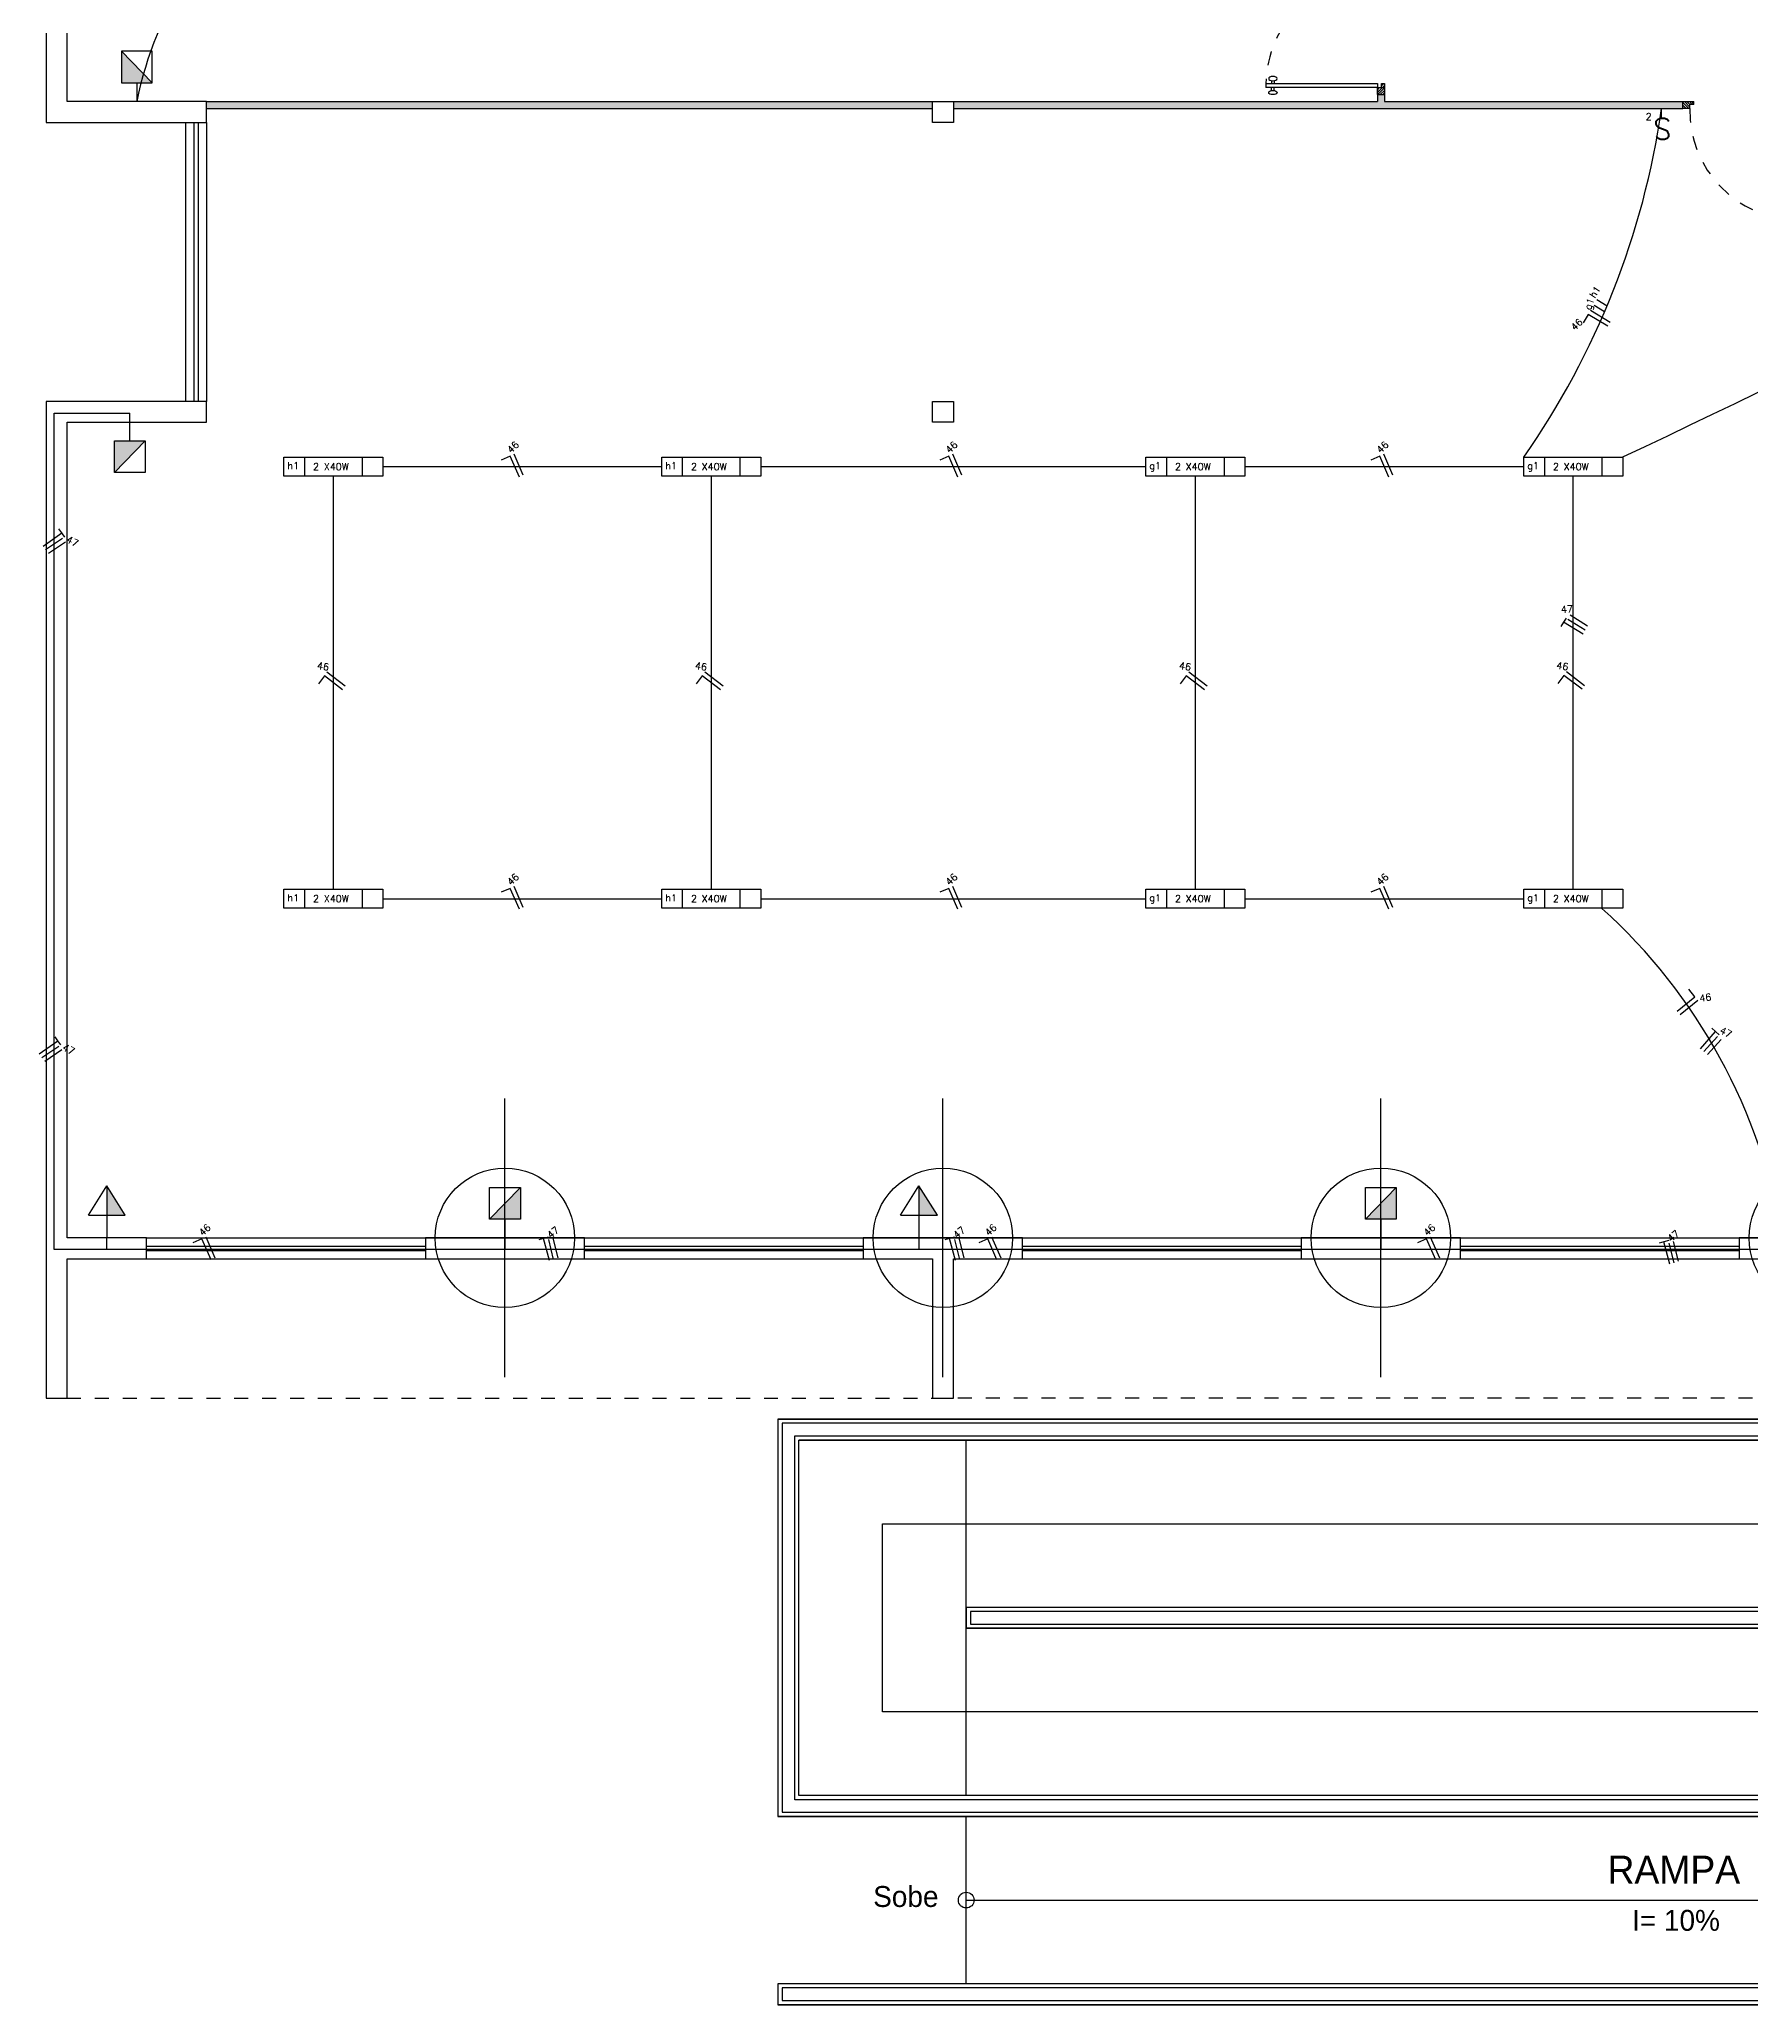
# Model space of a CAD drawing. Header units: millimetres. Extents: x 820 to 987, y 393 to 526.
# Drawn here: x 861.33 to 873.62, y 415.32 to 429.42 of the extents above; entities that cross this region are included whole.
import ezdxf

# ---------------------------------------------------------------- set-up
doc = ezdxf.new("R2010")
doc.units = ezdxf.units.MM
doc.header["$PDMODE"] = 34
doc.linetypes.add('ACAD_ISO03W100', pattern=[30, 12, -18])
for name, color, linetype in [('can01', 1, 'Continuous'), ('can02', 2, 'Continuous'), ('can03', 3, 'Continuous'), ('pena 01', 1, 'Continuous'), ('pena01', 1, 'Continuous'), ('pena02', 2, 'Continuous'), ('pena03', 3, 'Continuous'), ('pena04', 4, 'Continuous')]:
    doc.layers.add(name, color=color, linetype=linetype)
doc.styles.add('ROMANS', font='romans', dxfattribs={"height": 0.18})
doc.styles.get("Standard").update_dxf_attribs({"font": 'ERASLGHT.TTF'})

msp = doc.modelspace()

# ---------------------------------------------------------------- hatches: boundary and pattern name
at = {"layer": 'can02'}
for points in [[(861.922, 429.107), (862.142, 429.107), (861.922, 429.335)], [(861.872, 426.312), (862.093, 426.54), (861.872, 426.54)], [(861.95, 420.986), (861.817, 421.196), (861.817, 420.986)], [(864.784, 421.185), (864.563, 420.957), (864.784, 420.957)], [(867.776, 420.986), (867.643, 421.196), (867.643, 420.986)], [(871.067, 421.185), (870.847, 420.957), (871.067, 420.957)]]:
    msp.add_hatch(color=256, dxfattribs=at).paths.add_polyline_path(points)
at = {"layer": 'pena02'}
h = msp.add_hatch(dxfattribs=at)
h.set_pattern_fill('LINE', color=256, scale=0.004, angle=135, style=0)
h.set_pattern_definition([(45, (-1070.317196, -1588.775939), (0.00898025612, -0.00898025612), [])])
h.paths.add_polyline_path([(870.932, 429.023), (870.982, 429.023), (870.982, 429.103), (870.962, 429.103), (870.962, 429.073), (870.932, 429.073)])
for points in [[(867.74, 428.923), (867.74, 428.973), (862.532, 428.973), (862.532, 428.923)], [(873.123, 428.923), (873.123, 428.973), (870.982, 428.973), (870.982, 429.023), (870.932, 429.023), (870.932, 428.973), (867.89, 428.973), (867.89, 428.923)]]:
    msp.add_hatch(color=254, dxfattribs=at).paths.add_polyline_path(points)
h = msp.add_hatch(dxfattribs=at)
h.set_pattern_fill('LINE', color=256, scale=0.004, angle=45, style=0)
h.set_pattern_definition([(135, (2892.022439, -1512.325966), (0.00898025612, 0.00898025612), [])])
h.paths.add_polyline_path([(873.123, 428.923), (873.123, 428.973), (873.203, 428.973), (873.203, 428.953), (873.173, 428.953), (873.173, 428.923)])

# ---------------------------------------------------------------- linework, layer by layer
at = {"layer": 'can01'}
for p, q in [((872.444, 427.447), (872.408, 427.387)), ((872.585, 427.362), (872.444, 427.447)), ((872.601, 427.389), (872.461, 427.474)), ((872.561, 427.465), (872.487, 427.51)), ((872.58, 427.505), (872.506, 427.55)), ((864.711, 426.43), (864.646, 426.402)), ((864.777, 426.28), (864.711, 426.43)), ((864.805, 426.293), (864.74, 426.443)), ((867.857, 426.43), (867.793, 426.402)), ((867.923, 426.28), (867.857, 426.43)), ((867.951, 426.293), (867.886, 426.443)), ((870.949, 426.43), (870.884, 426.402)), ((871.014, 426.28), (870.949, 426.43)), ((871.043, 426.293), (870.978, 426.443)), ((861.36, 425.785), (861.494, 425.879)), ((861.494, 425.879), (861.474, 425.908)), ((861.515, 425.85), (861.494, 425.879)), ((861.378, 425.76), (861.5, 425.842)), ((861.378, 425.76), (861.5, 425.842)), ((861.4, 425.734), (861.521, 425.816)), ((861.4, 425.734), (861.521, 425.816)), ((872.267, 425.239), (872.249, 425.209)), ((872.286, 425.269), (872.267, 425.239)), ((872.407, 425.153), (872.267, 425.239)), ((872.423, 425.181), (872.299, 425.259)), ((872.423, 425.181), (872.299, 425.259)), ((872.439, 425.211), (872.315, 425.289)), ((872.439, 425.211), (872.315, 425.289)), ((863.527, 424.781), (863.396, 424.88)), ((866.238, 424.781), (866.107, 424.88)), ((869.71, 424.781), (869.58, 424.88)), ((872.418, 424.783), (872.288, 424.882)), ((863.378, 424.854), (863.335, 424.798)), ((863.508, 424.755), (863.378, 424.854)), ((866.089, 424.854), (866.046, 424.798)), ((866.219, 424.755), (866.089, 424.854)), ((869.561, 424.854), (869.518, 424.798)), ((869.692, 424.755), (869.561, 424.854)), ((872.269, 424.857), (872.226, 424.8)), ((872.4, 424.758), (872.269, 424.857)), ((864.711, 423.33), (864.646, 423.302)), ((864.777, 423.18), (864.711, 423.33)), ((864.805, 423.193), (864.74, 423.343)), ((867.857, 423.33), (867.793, 423.302)), ((867.923, 423.18), (867.857, 423.33)), ((867.951, 423.193), (867.886, 423.343)), ((870.949, 423.33), (870.884, 423.302)), ((871.014, 423.18), (870.949, 423.33)), ((871.043, 423.193), (870.978, 423.343)), ((873.083, 422.449), (873.21, 422.553)), ((873.103, 422.425), (873.23, 422.529)), ((873.21, 422.553), (873.166, 422.608)), ((861.333, 422.142), (861.467, 422.236)), ((861.352, 422.117), (861.473, 422.199)), ((861.352, 422.117), (861.473, 422.199)), ((861.467, 422.236), (861.447, 422.265)), ((861.488, 422.207), (861.467, 422.236)), ((873.249, 422.18), (873.357, 422.303)), ((873.273, 422.16), (873.372, 422.268)), ((873.273, 422.16), (873.372, 422.268)), ((873.299, 422.139), (873.398, 422.247)), ((873.299, 422.139), (873.398, 422.247)), ((873.357, 422.303), (873.331, 422.326)), ((873.384, 422.279), (873.357, 422.303)), ((861.373, 422.09), (861.494, 422.173)), ((861.373, 422.09), (861.494, 422.173)), ((862.5, 420.815), (862.435, 420.787)), ((862.565, 420.665), (862.5, 420.815)), ((862.594, 420.678), (862.529, 420.828)), ((864.95, 420.819), (864.916, 420.81)), ((864.984, 420.828), (864.95, 420.819)), ((864.992, 420.66), (864.95, 420.819)), ((865.022, 420.669), (864.987, 420.811)), ((865.022, 420.669), (864.987, 420.811)), ((865.054, 420.68), (865.019, 420.822)), ((865.054, 420.68), (865.019, 420.822)), ((867.863, 420.819), (867.829, 420.81)), ((867.898, 420.828), (867.863, 420.819)), ((867.905, 420.66), (867.863, 420.819)), ((867.936, 420.669), (867.9, 420.811)), ((867.936, 420.669), (867.9, 420.811)), ((867.967, 420.68), (867.932, 420.822)), ((867.967, 420.68), (867.932, 420.822)), ((868.138, 420.815), (868.073, 420.787)), ((868.203, 420.665), (868.138, 420.815)), ((868.232, 420.678), (868.167, 420.828)), ((871.285, 420.815), (871.22, 420.787)), ((871.35, 420.665), (871.285, 420.815)), ((871.379, 420.678), (871.313, 420.828)), ((872.987, 420.794), (872.953, 420.785)), ((873.022, 420.803), (872.987, 420.794)), ((873.029, 420.635), (872.987, 420.794)), ((873.06, 420.644), (873.024, 420.786)), ((873.06, 420.644), (873.024, 420.786)), ((873.092, 420.655), (873.056, 420.797)), ((873.092, 420.655), (873.056, 420.797))]:
    msp.add_line(p, q, dxfattribs=at)
at = {"layer": 'can02'}
for p, q in [((862.142, 429.107), (861.922, 429.335)), ((862.032, 429.107), (862.032, 428.973)), ((872.971, 428.854), (872.971, 428.923)), ((861.982, 426.54), (861.982, 426.674)), ((862.093, 426.54), (861.872, 426.312)), ((863.087, 426.287), (863.087, 426.423)), ((863.087, 426.423), (863.798, 426.423)), ((863.798, 426.287), (863.087, 426.287)), ((863.237, 426.287), (863.237, 426.423)), ((863.648, 426.423), (863.648, 426.287)), ((863.798, 426.423), (863.798, 426.287)), ((865.798, 426.423), (866.509, 426.423)), ((865.798, 426.287), (865.798, 426.423)), ((866.509, 426.287), (865.798, 426.287)), ((865.948, 426.287), (865.948, 426.423)), ((866.359, 426.423), (866.359, 426.287)), ((866.509, 426.423), (866.509, 426.287)), ((869.271, 426.423), (869.982, 426.423)), ((869.271, 426.287), (869.271, 426.423)), ((869.982, 426.287), (869.271, 426.287)), ((869.421, 426.287), (869.421, 426.423)), ((869.832, 426.423), (869.832, 426.287)), ((869.982, 426.423), (869.982, 426.287)), ((871.982, 426.287), (871.982, 426.423)), ((871.982, 426.423), (872.693, 426.423)), ((872.693, 426.287), (871.982, 426.287)), ((872.132, 426.287), (872.132, 426.423)), ((872.543, 426.423), (872.543, 426.287)), ((872.693, 426.423), (872.693, 426.287)), ((863.087, 423.187), (863.087, 423.323)), ((863.087, 423.323), (863.798, 423.323)), ((863.237, 423.187), (863.237, 423.323)), ((863.648, 423.323), (863.648, 423.187)), ((863.798, 423.323), (863.798, 423.187)), ((865.798, 423.187), (865.798, 423.323)), ((865.798, 423.323), (866.509, 423.323)), ((865.948, 423.187), (865.948, 423.323)), ((866.359, 423.323), (866.359, 423.187)), ((866.509, 423.323), (866.509, 423.187)), ((869.271, 423.323), (869.982, 423.323)), ((869.271, 423.187), (869.271, 423.323)), ((869.421, 423.187), (869.421, 423.323)), ((869.832, 423.323), (869.832, 423.187)), ((869.982, 423.323), (869.982, 423.187)), ((871.982, 423.323), (872.693, 423.323)), ((871.982, 423.187), (871.982, 423.323)), ((872.132, 423.187), (872.132, 423.323)), ((872.543, 423.323), (872.543, 423.187)), ((872.693, 423.323), (872.693, 423.187)), ((863.798, 423.187), (863.087, 423.187)), ((866.509, 423.187), (865.798, 423.187)), ((869.982, 423.187), (869.271, 423.187)), ((872.693, 423.187), (871.982, 423.187)), ((861.685, 420.986), (861.817, 421.196)), ((861.95, 420.986), (861.817, 421.196)), ((861.817, 421.196), (861.817, 420.986)), ((864.563, 420.957), (864.784, 421.185)), ((867.511, 420.986), (867.643, 421.196)), ((867.776, 420.986), (867.643, 421.196)), ((867.643, 421.196), (867.643, 420.986)), ((870.847, 420.957), (871.067, 421.185)), ((861.685, 420.986), (861.95, 420.986)), ((861.817, 420.986), (861.817, 420.823)), ((864.673, 420.957), (864.673, 420.823)), ((867.511, 420.986), (867.776, 420.986)), ((867.643, 420.986), (867.643, 420.823)), ((870.957, 420.957), (870.957, 420.823)), ((866.632, 419.523), (866.632, 416.673)), ((866.782, 416.823), (866.782, 419.373)), ((867.382, 418.773), (879.082, 418.773)), ((867.382, 417.423), (867.382, 418.773)), ((879.682, 417.423), (867.382, 417.423)), ((867.982, 416.073), (879.682, 416.073))]:
    msp.add_line(p, q, dxfattribs=at)
for points in [[(861.922, 429.107), (862.142, 429.107), (862.142, 429.335), (861.922, 429.335)], [(861.872, 426.54), (862.093, 426.54), (862.093, 426.312), (861.872, 426.312)], [(864.784, 420.957), (864.563, 420.957), (864.563, 421.185), (864.784, 421.185)], [(871.067, 420.957), (870.847, 420.957), (870.847, 421.185), (871.067, 421.185)], [(879.082, 416.823), (866.782, 416.823), (866.782, 419.373), (880.432, 419.373), (880.432, 419.673), (880.282, 419.673), (880.282, 419.523), (879.082, 419.523), (866.632, 419.523), (866.632, 416.673), (879.082, 416.673)], [(880.432, 418.023), (882.782, 418.023), (882.782, 419.673), (882.632, 419.673), (882.632, 418.173), (867.982, 418.173), (867.982, 418.023), (880.282, 418.023), (880.282, 415.473), (866.632, 415.473), (866.632, 415.323), (880.432, 415.323)]]:
    msp.add_lwpolyline(points, close=True, dxfattribs=at)
msp.add_circle((867.982, 416.073), 0.0562, dxfattribs=at)
at = {"layer": 'can03', "ltscale": 0.2}
for p, q in [((866.632, 419.523), (879.082, 419.523)), ((880.432, 419.373), (866.782, 419.373)), ((882.632, 418.173), (867.982, 418.173)), ((867.982, 418.023), (867.982, 418.173)), ((880.282, 418.023), (867.982, 418.023)), ((879.082, 416.823), (866.782, 416.823)), ((879.082, 416.673), (866.632, 416.673)), ((866.632, 415.473), (866.632, 415.323)), ((880.282, 415.473), (866.632, 415.473)), ((880.432, 415.323), (866.632, 415.323))]:
    msp.add_line(p, q, dxfattribs=at)
at = {"layer": 'pena 01'}
for p, q in [((861.439, 420.74), (861.439, 426.738)), ((861.439, 426.738), (861.982, 426.738)), ((861.982, 426.673), (861.982, 426.738)), ((863.443, 423.323), (863.443, 426.287)), ((863.798, 426.355), (865.798, 426.355)), ((866.154, 423.323), (866.154, 426.287)), ((866.509, 426.355), (869.271, 426.355)), ((869.626, 423.323), (869.626, 426.287)), ((869.982, 426.355), (871.982, 426.355)), ((872.337, 423.323), (872.337, 426.287)), ((863.798, 423.255), (865.798, 423.255)), ((866.509, 423.255), (869.271, 423.255)), ((869.982, 423.255), (871.982, 423.255)), ((861.817, 420.74), (861.817, 420.823)), ((864.673, 420.823), (864.673, 420.74)), ((867.643, 420.823), (867.643, 420.74)), ((870.957, 420.823), (870.957, 420.74)), ((861.817, 420.74), (861.439, 420.74)), ((873.832, 420.74), (861.817, 420.74))]:
    msp.add_line(p, q, dxfattribs=at)
at = {"layer": 'pena 01', "linetype": 'ACAD_ISO03W100', "ltscale": 0.005}
for p, q in [((861.532, 419.673), (867.74, 419.673)), ((874.023, 419.673), (867.89, 419.673))]:
    msp.add_line(p, q, dxfattribs=at)
at = {"layer": 'pena 01', "ltscale": 0.005}
for p, q in [((867.982, 418.173), (867.982, 419.373)), ((867.982, 416.823), (867.982, 418.023)), ((867.982, 415.473), (867.982, 416.673))]:
    msp.add_line(p, q, dxfattribs=at)
at = {"layer": 'pena 01'}
for centre, radius, start, end in [((832.808, 511.102), 93.601, 295.22092, 302.21121), ((864.676, 428.436), 2.698, 125.8739, 168.53), ((867.229, 429.748), 5.801, 325.0232, 351.8211), ((869.829, 420.172), 4.056, 9.2296, 48.0001)]:
    msp.add_arc(centre, radius, start, end, dxfattribs=at)
at = {"layer": 'pena 01', "linetype": 'ACAD_ISO03W100', "ltscale": 0.005}
for centre, start, end in [((870.917, 429.088), 88.9053, 178.9053), ((873.958, 428.908), 178.9053, 268.9053)]:
    msp.add_arc(centre, 0.785, start, end, dxfattribs=at)
at = {"layer": 'pena01'}
for p, q in [((862.382, 428.823), (862.382, 426.823)), ((862.382, 428.823), (862.382, 426.823)), ((862.532, 428.823), (862.532, 426.823)), ((862.103, 420.823), (864.103, 420.823)), ((865.244, 420.823), (867.244, 420.823)), ((868.386, 420.823), (870.386, 420.823)), ((871.528, 420.823), (873.528, 420.823)), ((862.103, 420.673), (864.103, 420.673)), ((865.244, 420.673), (867.244, 420.673)), ((868.386, 420.673), (870.386, 420.673)), ((871.528, 420.673), (873.528, 420.673))]:
    msp.add_line(p, q, dxfattribs=at)
at = {"layer": 'pena02'}
for p, q in [((870.132, 429.103), (870.132, 429.073)), ((870.132, 429.103), (870.932, 429.103)), ((870.172, 429.124), (870.172, 429.103)), ((870.192, 429.124), (870.192, 429.103)), ((870.932, 429.103), (870.932, 429.073)), ((870.932, 429.103), (870.932, 429.023)), ((870.962, 429.103), (870.982, 429.103)), ((870.962, 429.073), (870.962, 429.103)), ((870.982, 429.103), (870.982, 429.023)), ((870.932, 429.073), (870.132, 429.073)), ((870.172, 429.052), (870.172, 429.073)), ((870.192, 429.052), (870.192, 429.073)), ((870.932, 429.073), (870.982, 429.073)), ((870.932, 429.073), (870.962, 429.073)), ((870.932, 429.023), (870.932, 429.073)), ((870.932, 429.023), (870.982, 429.023)), ((873.123, 428.923), (873.123, 428.973)), ((873.123, 428.973), (873.203, 428.973)), ((873.203, 428.953), (873.203, 428.973)), ((862.442, 428.823), (862.442, 426.823)), ((862.472, 428.823), (862.472, 426.823)), ((873.173, 428.923), (873.123, 428.923)), ((873.203, 428.953), (873.173, 428.953)), ((873.173, 428.923), (873.173, 428.953)), ((862.103, 420.763), (864.103, 420.763)), ((862.103, 420.733), (864.103, 420.733)), ((865.244, 420.763), (867.244, 420.763)), ((865.244, 420.733), (867.244, 420.733)), ((868.386, 420.763), (870.386, 420.763)), ((868.386, 420.733), (870.386, 420.733)), ((871.528, 420.763), (873.528, 420.763)), ((871.528, 420.733), (873.528, 420.733))]:
    msp.add_line(p, q, dxfattribs=at)
at = {"layer": 'pena02', "color": 254}
for p, q in [((862.532, 428.973), (867.74, 428.973)), ((867.89, 428.973), (870.932, 428.973)), ((870.932, 429.023), (870.932, 428.973)), ((870.982, 429.023), (870.982, 428.973)), ((870.982, 428.973), (873.123, 428.973)), ((862.532, 428.923), (867.74, 428.923)), ((867.89, 428.923), (873.123, 428.923))]:
    msp.add_line(p, q, dxfattribs=at)
at = {"layer": 'pena02', "extrusion": (0, 0, -1)}
msp.add_ellipse((870.182, 429.138), major_axis=(-0.03, 0), ratio=0.5, dxfattribs=at)
at = {"layer": 'pena02'}
msp.add_ellipse((870.182, 429.038), major_axis=(-0.03, 0), ratio=0.5, dxfattribs=at)
at = {"layer": 'pena03'}
for p in [(870.957, 420.823), (874.098, 420.823)]:
    msp.add_point(p, dxfattribs=at)
at = {"layer": 'pena04'}
for points in [[(862.532, 428.823), (862.532, 428.973), (861.532, 428.973), (861.532, 434.823), (862.103, 434.823), (862.103, 434.973), (861.532, 434.973), (861.532, 435.973), (861.382, 435.973), (861.382, 428.823)], [(867.74, 428.823), (867.74, 428.973), (867.89, 428.973), (867.89, 428.823)], [(861.532, 419.673), (861.532, 420.673), (862.103, 420.673), (862.103, 420.823), (861.532, 420.823), (861.532, 426.673), (862.532, 426.673), (862.532, 426.823), (861.382, 426.823), (861.382, 419.673)], [(867.74, 426.673), (867.74, 426.823), (867.89, 426.823), (867.89, 426.673)], [(865.244, 420.673), (865.244, 420.823), (864.103, 420.823), (864.103, 420.673)], [(867.89, 419.673), (867.89, 420.673), (868.386, 420.673), (868.386, 420.823), (867.244, 420.823), (867.244, 420.673), (867.74, 420.673), (867.74, 419.673)], [(871.528, 420.673), (871.528, 420.823), (870.386, 420.823), (870.386, 420.673)], [(874.173, 419.673), (874.173, 420.673), (874.657, 420.673), (874.657, 420.823), (873.528, 420.823), (873.528, 420.673), (874.023, 420.673), (874.023, 419.673)]]:
    msp.add_lwpolyline(points, close=True, dxfattribs=at)
at = {"layer": 'pena04', "color": 4}
for points in [[(879.052, 416.793), (866.752, 416.793), (866.752, 419.403), (880.402, 419.403), (880.402, 419.643), (880.312, 419.643), (880.312, 419.493), (879.082, 419.493), (866.662, 419.493), (866.662, 416.703), (879.052, 416.703)], [(880.402, 418.053), (882.752, 418.053), (882.752, 419.643), (882.662, 419.643), (882.662, 418.143), (868.012, 418.143), (868.012, 418.053), (880.312, 418.053), (880.312, 415.443), (866.662, 415.443), (866.662, 415.353), (880.402, 415.353)]]:
    msp.add_lwpolyline(points, close=True, dxfattribs=at)
at = {"layer": 'pena04'}
for p in [(864.673, 420.823), (867.815, 420.823)]:
    msp.add_point(p, dxfattribs=at)

# ---------------------------------------------------------------- texts
at = {"layer": 'can02', "style": 'ROMANS'}
for s, p in [('2', (872.857, 428.839)), ('h1', (863.113, 426.337)), ('2 X40W', (863.297, 426.33)), ('h1', (865.824, 426.337)), ('2 X40W', (866.008, 426.33)), ('g1', (869.296, 426.337)), ('2 X40W', (869.48, 426.33)), ('g1', (872.007, 426.337)), ('2 X40W', (872.191, 426.33)), ('h1', (863.113, 423.237)), ('2 X40W', (863.297, 423.23)), ('h1', (865.824, 423.237)), ('2 X40W', (866.008, 423.23)), ('g1', (869.296, 423.237)), ('2 X40W', (869.48, 423.23)), ('g1', (872.007, 423.237)), ('2 X40W', (872.191, 423.23))]:
    msp.add_text(s, height=0.05, dxfattribs=at).set_placement(p)
for s, height, rotation, p in [('S', 0.15, 180, (873.042, 428.854)), ('h1', 0.05, 56.5744, (872.491, 427.559)), ('46', 0.05, 43.4875, (872.348, 427.327)), ('g1', 0.05, 70.1948, (872.461, 427.474)), ('46', 0.05, 43.4875, (864.717, 426.447)), ('46', 0.05, 43.4875, (867.863, 426.447)), ('46', 0.05, 43.4875, (870.955, 426.447)), ('47', 0.05, 332.7618, (861.521, 425.816)), ('47', 0.05, 3.4096, (872.25, 425.305)), ('46', 0.05, 352.171, (863.323, 424.903)), ('46', 0.05, 352.171, (866.034, 424.903)), ('46', 0.05, 352.171, (869.507, 424.903)), ('46', 0.05, 352.171, (872.214, 424.905)), ('46', 0.05, 43.4875, (864.717, 423.347)), ('46', 0.05, 43.4875, (867.863, 423.347)), ('46', 0.05, 43.4875, (870.955, 423.347)), ('46', 0.05, 7.7318, (873.245, 422.516)), ('47', 0.05, 332.7618, (861.494, 422.173)), ('47', 0.05, 331.6191, (873.382, 422.296)), ('46', 0.05, 43.4875, (862.506, 420.832)), ('47', 0.05, 39.9931, (865.002, 420.815)), ('47', 0.05, 39.9931, (867.915, 420.815)), ('46', 0.05, 43.4875, (868.144, 420.832)), ('46', 0.05, 43.4875, (871.291, 420.832)), ('47', 0.05, 39.9931, (873.039, 420.79))]:
    msp.add_text(s, height=height, rotation=rotation, dxfattribs=at).set_placement(p)
at = {"layer": 'pena02', "char_height": 0.2, "width": 11.6204, "attachment_point": 1}
for s, insert in [('{\\fEras Demi ITC|b0|i0|c0|p34;RAMPA}', (872.583, 416.392)), ('{\\fEras Demi ITC|b0|i0|c0|p34;\\H0.75x;Sobe}', (867.315, 416.174)), ('{\\fEras Demi ITC|b0|i0|c0|p34;\\H0.75x;I= 10%}', (872.759, 416.003))]:
    msp.add_mtext(s, dxfattribs=dict(at, insert=insert))

doc.saveas('drawing.dxf')
